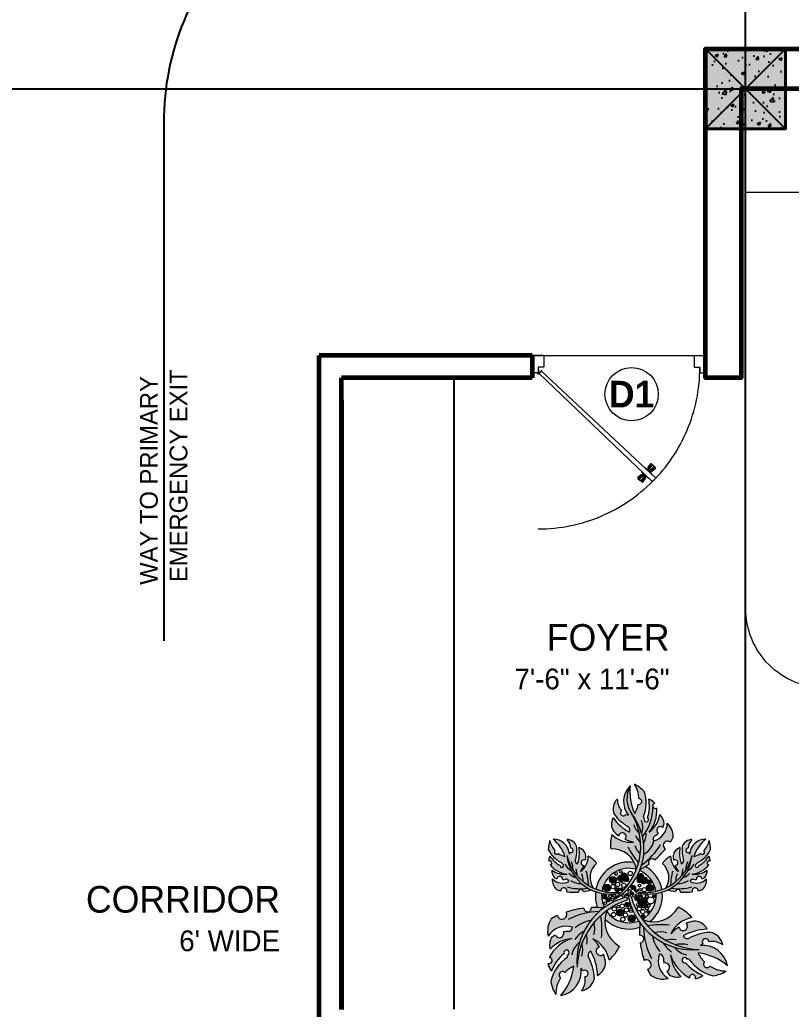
# Model space of a CAD drawing. Header units: feet. Extents: x 109753 to 150441, y 47761 to 75080.
# Drawn here: x 126598.7 to 126772.3, y 49508.6 to 49731.2 of the extents above; entities that cross this region are included whole.
import ezdxf

# ---------------------------------------------------------------- set-up
doc = ezdxf.new("R2010")
doc.units = ezdxf.units.FT
doc.header["$LTSCALE"] = 50
doc.header["$MEASUREMENT"] = 0
for name, pattern in [('( Hidden )', [0.375, 0.25, -0.125]), ('ACAD_ISO02W100', [15, 12, -3]), ('ACAD_ISO04W100', [30, 24, -3, 0, -3])]:
    doc.linetypes.add(name, pattern=pattern)
for name, color, linetype, lineweight in [('A-Furniture', 175, 'Continuous', 0), ('COLUMN', 16, 'Continuous', 40), ('DOORS', 7, 'Continuous', 15), ('TEXT', 181, 'Continuous', 13), ('WALL', 1, 'Continuous', 60)]:
    doc.layers.add(name, color=color, linetype=linetype, lineweight=lineweight)
doc.layers.add('HACTH', color=251, linetype='Continuous')
doc.styles.add('GL_Imperial', font='GOTHIC.TTF', dxfattribs={"height": 8})

# ---------------------------------------------------------------- blocks, each defined once
blk = doc.blocks.new('A$Cb5c74cea')
at = {"true_color": 0xffffff, "transparency": 33554687}
h = blk.add_hatch(color=7, dxfattribs=at)
h.dxf.hatch_style = 1
h.paths.add_polyline_path([(-9, -9), (9, -9), (9, 9), (-9, 9)])
at = {"layer": 'HACTH', "transparency": 33554623}
h = blk.add_hatch(dxfattribs=at)
h.set_pattern_fill('AR-CONC', color=256)
h.set_pattern_definition([(50, (-126497.0296, -50480.552), (7.17260183, -0.62752135), [0.75, -8.25]), (355, (-126497.03, -50480.552), (-1.38751334, 7.52192134), [0.6, -6.6]), (100.4514445, (-126496.432, -50480.604), (5.78508847, 6.8943999), [0.63740192, -7.01142112]), (46.1842, (-126497.03, -50478.552), (10.6724133, -1.6551928), [1.125, -12.375]), (96.6356355, (-126496.14, -50478.69), (9.34661946, 9.741186), [0.9561034, -10.5171376]), (351.184164, (-126497.03, -50478.552), (9.34661945, 9.741186), [0.9, -9.9]), (21, (-126496.0296, -50479.052), (5.96907052, -4.0261889), [0.75, -8.25]), (326, (-126496.03, -50479.052), (2.4331533, 7.25150045), [0.6, -6.6]), (71.451445, (-126495.532, -50479.387), (8.40222377, 3.22531153), [0.6374019, -7.01142112]), (37.5, (-126497.0296, -50480.5518), (0.121598553, 3.32893854), [0, -6.52, 0, -6.7, 0, -6.625]), (7.5, (-126497.0296, -50480.5518), (2.63069537, 3.94411712), [0, -3.82, 0, -6.37, 0, -2.525]), (327.5, (-126499.2596, -50480.5518), (5.33822436, -0.225548717), [0, -2.5, 0, -7.8, 0, -10.35]), (317.5, (-126500.2596, -50480.5518), (5.8318617, 1.00104982), [0, -3.25, 0, -5.18, 0, -7.35])])
h.paths.add_polyline_path([(-9, -9), (9, -9), (9, 9), (-9, 9)])
at = {"layer": 'COLUMN'}
blk.add_lwpolyline([(-9, -9), (9, -9), (9, 9), (-9, 9)], close=True, dxfattribs=at)
at = {"layer": 'Defpoints', "color": 18, "true_color": 0x000000}
for p, q in [((-9, -9), (9, 9)), ((-9, 9), (9, -9))]:
    blk.add_line(p, q, dxfattribs=at)
blk = doc.blocks.new('Novo Cashepo')
at = {"lineweight": 5, "ltscale": 0.1}
h = blk.add_hatch(color=75, dxfattribs=at)
h.set_gradient(color1=(108, 164, 86), color2=(79, 120, 63), one_color=1, tint=0.36, name='CYLINDER')
h.paths.add_polyline_path([(0.2827, 0.4266, -0.314907), (0.2643, 0.3891, -0.122145), (0.2167, 0.5593, 0.291545), (0.1604, 0.4626, 0.043027), (0.1756, 0.4118, -1.339402), (0.202, 0.3602, 0.060072), (0.2488, 0.3031, -0.231117), (0.1355, 0.4506, 0.11449), (0.0635, 0.3561, -0.376746), (0.1502, 0.1049, 0.228124), (0.3602, 0.5016, -0.2613), (0.1736, 0.0872, 0.033062), (0.2588, 0.0848, -0.981895), (0.3134, 0.0893, 0.048855), (0.4361, 0.1168, -1.138233), (0.4978, 0.1407, 0.018864), (0.5414, 0.1623, 0.208979), (0.5618, 0.2847, -0.346636), (0.3922, 0.2224, -0.42625), (0.4225, 0.2519, 0.04537), (0.4552, 0.2547, -0.994855), (0.5125, 0.2753, 0.044381), (0.539, 0.2936, 0.18118), (0.5496, 0.3761, -0.18833), (0.3972, 0.3019, 0.191426), (0.5567, 0.4338, -1.174476), (0.5643, 0.4761, 0.140528), (0.5404, 0.529, -0.125367), (0.4517, 0.4068, -2.245001), (0.4262, 0.4175, -0.031976), (0.4282, 0.4328, 0.181425), (0.5443, 0.6013, 0.094503), (0.51, 0.6925, -0.138196), (0.476, 0.5769, -1.074478), (0.4463, 0.5393, -0.088291), (0.3828, 0.4942, -0.144087), (0.473, 0.7006, 0.388768), (0.3315, 0.5094, -0.041945), (0.3192, 0.5282, -1.340573), (0.3051, 0.5692, -0.196063), (0.327, 0.668, 0.307628), (0.2389, 0.5784, 0.111291)])
h = blk.add_hatch(color=75, dxfattribs=at)
h.set_gradient(color1=(108, 164, 86), color2=(102, 154, 81), one_color=1, tint=0.46, name='CYLINDER')
h.paths.add_polyline_path([(-0.0809, 0.1926, 0.033062), (-0.0785, 0.2778, -0.981895), (-0.0829, 0.3324, 0.048855), (-0.1105, 0.4551, -1.138233), (-0.1344, 0.5168, 0.018864), (-0.1559, 0.5604, 0.208979), (-0.2783, 0.5808, -0.346636), (-0.2161, 0.4112, -0.42625), (-0.2455, 0.4415, 0.04537), (-0.2484, 0.4742, -0.994855), (-0.269, 0.5315, 0.044381), (-0.2872, 0.5579, 0.18118), (-0.3697, 0.5686, -0.18833), (-0.2956, 0.4161, 0.191426), (-0.4275, 0.5757, -1.174476), (-0.4698, 0.5832, 0.140528), (-0.5227, 0.5593, -0.125367), (-0.4005, 0.4706, -2.245001), (-0.4112, 0.4452, -0.031976), (-0.4264, 0.4471, 0.181425), (-0.595, 0.5633, 0.094503), (-0.6862, 0.529, -0.138196), (-0.5706, 0.495, -1.074478), (-0.5329, 0.4652, -0.088291), (-0.4878, 0.4018, -0.144087), (-0.6943, 0.4919, 0.388768), (-0.503, 0.3504, -0.041945), (-0.5218, 0.3381, -1.340573), (-0.5628, 0.324, -0.196063), (-0.6617, 0.346, 0.307628), (-0.5721, 0.2579, 0.111291), (-0.4203, 0.3017, -0.314907), (-0.3828, 0.2833, -0.122145), (-0.553, 0.2356, 0.291545), (-0.4562, 0.1793, 0.043027), (-0.4055, 0.1946, -1.339402), (-0.3539, 0.2209, 0.060072), (-0.2968, 0.2677, -0.231117), (-0.4442, 0.1544, 0.11449), (-0.3498, 0.0824, -0.376746), (-0.0985, 0.1691, 0.228124), (-0.4952, 0.3792, -0.2613)])
h = blk.add_hatch(color=35, dxfattribs=at)
h.set_gradient(color1=(166, 115, 84), color2=(109, 75, 55), one_color=1, tint=0.32, name='INVCYLINDER')
h.paths.add_polyline_path([(0.3602, 0.5016, -0.309503), (0.0116, 0.0322, 0.812635), (0.0173, 0.012, 0.364481)])
h = blk.add_hatch(color=35, dxfattribs=at)
h.set_gradient(color1=(166, 115, 84), color2=(109, 75, 55), one_color=1, tint=0.32, name='INVCYLINDER')
h.paths.add_polyline_path([(-0.0186, 0.0079, 0.872708), (-0.0001, 0.0132, 0.378997), (-0.4952, 0.3792, -0.322151)])
h = blk.add_hatch(color=9, dxfattribs=at)
h.set_gradient(color1=(185, 193, 193), color2=(81, 92, 92), one_color=1, tint=0.34, name='CURVED')
h.paths.add_polyline_path([(0.1525, 0.1108, 0.06904), (0.1645, 0.1649, 0.288006), (-0.0787, 0.2226, -0.011646), (-0.0809, 0.1926, -0.009266), (-0.0709, 0.1786, -0.341204)])
h = blk.add_hatch(color=9, dxfattribs=at)
h.set_gradient(color1=(185, 193, 193), color2=(81, 92, 92), one_color=1, tint=0.34, name='CURVED')
h.paths.add_polyline_path([(-0.0966, 0.1665, 0.00155), (-0.0985, 0.1691, 0.067559), (-0.151, 0.1827, 0.253608), (-0.2368, -0.0242, -0.036817), (-0.1935, -0.0138, -0.290631)])
h = blk.add_hatch(color=33, dxfattribs=at)
h.set_gradient(color1=(179, 165, 128), color2=(150, 134, 90), one_color=1, tint=0.47)
h.paths.add_polyline_path([(-0.113, 0.1431, 1), (-0.0932, 0.1431, 1)])
h = blk.add_hatch(color=33, dxfattribs=at)
h.set_gradient(color1=(179, 165, 128), color2=(150, 134, 90), one_color=1, tint=0.47)
h.paths.add_polyline_path([(-0.0466, 0.1604, -1), (0.0024, 0.1604, -1)])
h = blk.add_hatch(color=33, dxfattribs=at)
h.set_gradient(color1=(179, 165, 128), color2=(150, 134, 90), one_color=1, tint=0.47)
h.paths.add_polyline_path([(0.0333, 0.1194, 1), (0.0824, 0.1194, 1)])
h = blk.add_hatch(color=33, dxfattribs=at)
h.set_gradient(color1=(179, 165, 128), color2=(150, 134, 90), one_color=1, tint=0.47)
h.paths.add_polyline_path([(-0.149, 0.1152, 1), (-0.1291, 0.1152, 1)])
h = blk.add_hatch(color=33, dxfattribs=at)
h.set_gradient(color1=(179, 165, 128), color2=(150, 134, 90), one_color=1, tint=0.47)
edge = h.paths.add_edge_path()
edge.add_spline(control_points=[(-0.126, 0.0391), (-0.128, 0.0314), (-0.132, 0.0156), (-0.099, 0.0101), (-0.0817, 0.025), (-0.0594, 0.0483), (-0.0851, 0.062), (-0.0856, 0.0869), (-0.1113, 0.0892), (-0.1235, 0.079), (-0.1379, 0.0613), (-0.1214, 0.0568), (-0.124, 0.0467), (-0.126, 0.0391)], knot_values=[0, 0, 0, 0, 0.020201, 0.040881, 0.075874, 0.093984, 0.117931, 0.138882, 0.158108, 0.177537, 0.194687, 0.200618, 0.219249, 0.219249, 0.219249, 0.219249], degree=3, periodic=0)
h = blk.add_hatch(color=33, dxfattribs=at)
h.set_gradient(color1=(179, 165, 128), color2=(150, 134, 90), one_color=1, tint=0.47)
h.paths.add_polyline_path([(0.0244, 0.0622, 1), (-0.0057, 0.0622, 1)])
h = blk.add_hatch(color=9, dxfattribs=at)
h.set_gradient(color1=(185, 193, 193), color2=(81, 92, 92), one_color=1, tint=0.34, name='CURVED')
h.paths.add_polyline_path([(0.1736, 0.0872, -0.003321), (0.1687, 0.0836, -0.134103), (0.1873, -0.0153, -0.036923), (0.2304, -0.0269, 0.121396), (0.2162, 0.0846, -0.016535)])
h = blk.add_hatch(color=33, dxfattribs=at)
h.set_gradient(color1=(179, 165, 128), color2=(150, 134, 90), one_color=1, tint=0.47)
h.paths.add_polyline_path([(-0.1713, 0.0047, 1), (-0.1912, 0.0047, 1)])
h = blk.add_hatch(color=35, dxfattribs=at)
h.set_gradient(color1=(166, 115, 84), color2=(109, 75, 55), one_color=1, tint=0.32, name='INVCYLINDER')
h.paths.add_polyline_path([(0.0994, 0.0192, 0.726279), (0.0923, 0.0227, 0.000011), (0.0923, 0.0227, 0.454782), (-0.024, -0.5707, -0.387777)])
h = blk.add_hatch(color=33, dxfattribs=at)
h.set_gradient(color1=(179, 165, 128), color2=(150, 134, 90), one_color=1, tint=0.47)
h.paths.add_polyline_path([(-0.0766, 0.0036, 1), (-0.0965, 0.0036, 1)])
h = blk.add_hatch(color=33, dxfattribs=at)
h.set_gradient(color1=(179, 165, 128), color2=(150, 134, 90), one_color=1, tint=0.47)
h.paths.add_polyline_path([(-0.0448, 0.022, 1), (-0.0748, 0.022, 1)])
h = blk.add_hatch(color=33, dxfattribs=at)
h.set_gradient(color1=(179, 165, 128), color2=(150, 134, 90), one_color=1, tint=0.47)
h.paths.add_polyline_path([(0.0176, -0.0063, 1), (-0.0023, -0.0063, 1)])
h = blk.add_hatch(color=33, dxfattribs=at)
h.set_gradient(color1=(179, 165, 128), color2=(150, 134, 90), one_color=1, tint=0.47)
h.paths.add_polyline_path([(0.1562, 0.0298, 1), (0.1262, 0.0298, 1)])
h = blk.add_hatch(color=33, dxfattribs=at)
h.set_gradient(color1=(179, 165, 128), color2=(150, 134, 90), one_color=1, tint=0.47)
h.paths.add_polyline_path([(0.1828, 0.0084, 1), (0.1527, 0.0084, 1)])
h = blk.add_hatch(color=75, dxfattribs=at)
h.set_gradient(color1=(108, 164, 86), color2=(62, 94, 49), one_color=1, tint=0.28, name='CURVED')
h.paths.add_polyline_path([(-0.5633, -0.214, -1.174476), (-0.5734, -0.2402, 0.140528), (-0.5646, -0.277, -0.125367), (-0.4927, -0.2097, -2.245001), (-0.4777, -0.2197, -0.031976), (-0.4809, -0.2292, 0.181425), (-0.5761, -0.3228, 0.094503), (-0.5654, -0.3855, -0.138196), (-0.5293, -0.3156, -1.074478), (-0.5056, -0.2952, -0.088291), (-0.4594, -0.2742, -0.144087), (-0.5427, -0.3952, 0.388768), (-0.4284, -0.2902, -0.041945), (-0.4229, -0.3038, -1.340573), (-0.4189, -0.3318, -0.196063), (-0.4452, -0.3924, 0.307628), (-0.3777, -0.3459, 0.111291), (-0.387, -0.2433, -0.314907), (-0.3706, -0.2216, -0.122145), (-0.3611, -0.3364, 0.291545), (-0.3131, -0.2814, 0.043027), (-0.3166, -0.247, -1.339402), (-0.3271, -0.2108, 0.060072), (-0.35, -0.1684, -0.231117), (-0.2957, -0.2768, 0.11449), (-0.2379, -0.2252, -0.376746), (-0.2623, -0.0537, 0.228124), (-0.4459, -0.2817, -0.2613), (-0.2752, -0.0394, 0.033062), (-0.3295, -0.0274, -0.981895), (-0.365, -0.0235, 0.048855), (-0.4469, -0.026, -1.138233), (-0.4894, -0.0336, 0.018864), (-0.52, -0.042, 0.208979), (-0.5481, -0.1179, -0.346636), (-0.4319, -0.099, -0.42625), (-0.4549, -0.1141, 0.04537), (-0.4762, -0.1119, -0.994855), (-0.5154, -0.118, 0.044381), (-0.5346, -0.1264, 0.18118), (-0.5516, -0.1779, -0.18833), (-0.4449, -0.1493, 0.191426)])
h = blk.add_hatch(color=35, dxfattribs=at)
h.set_gradient(color1=(166, 115, 84), color2=(109, 75, 55), one_color=1, tint=0.32, name='INVCYLINDER')
h.paths.add_polyline_path([(-0.0708, -0.0241, 0.529291), (-0.0712, -0.0189, 0.456534), (-0.4459, -0.2817, -0.387777)])
h = blk.add_hatch(color=9, dxfattribs=at)
h.set_gradient(color1=(185, 193, 193), color2=(81, 92, 92), one_color=1, tint=0.34, name='CURVED')
h.paths.add_polyline_path([(-0.1917, -0.0292, 0.03292), (-0.2343, -0.0418, 0.221446), (-0.1198, -0.2039, -0.019377), (-0.0822, -0.1825, -0.005069), (-0.0793, -0.175, -0.256969)])
h = blk.add_hatch(color=33, dxfattribs=at)
h.set_gradient(color1=(179, 165, 128), color2=(150, 134, 90), one_color=1, tint=0.47)
h.paths.add_polyline_path([(-0.1275, -0.0533, 1), (-0.1765, -0.0533, 1)])
h = blk.add_hatch(color=33, dxfattribs=at)
h.set_gradient(color1=(179, 165, 128), color2=(150, 134, 90), one_color=1, tint=0.47)
h.paths.add_polyline_path([(-0.0439, -0.0322, 1), (-0.0638, -0.0322, 1)])
h = blk.add_hatch(color=9, dxfattribs=at)
h.set_gradient(color1=(185, 193, 193), color2=(81, 92, 92), one_color=1, tint=0.34, name='CURVED')
h.paths.add_polyline_path([(0.1853, -0.0311, -0.449638), (-0.0565, -0.1832, 0.000699), (-0.0569, -0.1844, 0.072477), (-0.0408, -0.2319, 0.40511), (0.2276, -0.0448, 0.032975)])
h = blk.add_hatch(color=33, dxfattribs=at)
h.set_gradient(color1=(179, 165, 128), color2=(150, 134, 90), one_color=1, tint=0.47)
h.paths.add_polyline_path([(-0.0194, -0.0559, 1), (-0.0495, -0.0559, 1)])
h = blk.add_hatch(color=33, dxfattribs=at)
h.set_gradient(color1=(179, 165, 128), color2=(150, 134, 90), one_color=1, tint=0.47)
h.paths.add_polyline_path([(-0.0152, -0.0149, 1), (-0.0351, -0.0149, 1)])
h = blk.add_hatch(color=33, dxfattribs=at)
h.set_gradient(color1=(179, 165, 128), color2=(150, 134, 90), one_color=1, tint=0.47)
h.paths.add_polyline_path([(0.0597, -0.0435, 1), (0.0398, -0.0435, 1)])
h = blk.add_hatch(color=35, dxfattribs=at)
h.set_gradient(color1=(166, 115, 84), color2=(109, 75, 55), one_color=1, tint=0.32, name='INVCYLINDER')
h.paths.add_polyline_path([(0.4314, -0.2817, 0.456534), (0.0566, -0.0189, 0.529291), (0.0563, -0.0241, -0.387777)])
h = blk.add_hatch(color=33, dxfattribs=at)
h.set_gradient(color1=(179, 165, 128), color2=(150, 134, 90), one_color=1, tint=0.47)
h.paths.add_polyline_path([(0.0939, -0.0406, 1), (0.0639, -0.0406, 1)])
h = blk.add_hatch(color=33, dxfattribs=at)
h.set_gradient(color1=(179, 165, 128), color2=(150, 134, 90), one_color=1, tint=0.47)
h.paths.add_polyline_path([(0.1743, -0.0543, 1), (0.1253, -0.0543, 1)])
h = blk.add_hatch(color=75, dxfattribs=at)
h.set_gradient(color1=(108, 164, 86), color2=(154, 193, 138), one_color=1, tint=0.65, name='HEMISPHERICAL')
h.paths.add_polyline_path([(0.4174, -0.099, -0.346636), (0.5336, -0.1179, 0.208979), (0.5055, -0.042, 0.018864), (0.4749, -0.0336, -1.138233), (0.4324, -0.026, 0.048855), (0.3504, -0.0235, -0.981895), (0.3149, -0.0274, 0.033062), (0.2607, -0.0394, -0.2613), (0.4314, -0.2817, 0.228124), (0.2478, -0.0537, -0.376746), (0.2234, -0.2252, 0.11449), (0.2812, -0.2768, -0.231117), (0.3355, -0.1684, 0.060072), (0.3126, -0.2108, -1.339402), (0.3021, -0.247, 0.043027), (0.2986, -0.2814, 0.291545), (0.3466, -0.3364, -0.122145), (0.3561, -0.2216, -0.314907), (0.3725, -0.2433, 0.111291), (0.3632, -0.3459, 0.307628), (0.4307, -0.3924, -0.196063), (0.4044, -0.3318, -1.340573), (0.4084, -0.3038, -0.041945), (0.4139, -0.2902, 0.388768), (0.5282, -0.3952, -0.144087), (0.4449, -0.2742, -0.088291), (0.4911, -0.2952, -1.074478), (0.5148, -0.3156, -0.138196), (0.5509, -0.3855, 0.094503), (0.5616, -0.3228, 0.181425), (0.4664, -0.2292, -0.031976), (0.4632, -0.2197, -2.245001), (0.4782, -0.2097, -0.125367), (0.5501, -0.277, 0.140528), (0.5589, -0.2402, -1.174476), (0.5488, -0.214, 0.191426), (0.4304, -0.1493, -0.18833), (0.5371, -0.1779, 0.18118), (0.5201, -0.1264, 0.044381), (0.5009, -0.118, -0.994855), (0.4617, -0.1119, 0.04537), (0.4404, -0.1141, -0.42625)])
h = blk.add_hatch(color=33, dxfattribs=at)
h.set_gradient(color1=(179, 165, 128), color2=(150, 134, 90), one_color=1, tint=0.47)
h.paths.add_polyline_path([(-0.1294, -0.0948, 1), (-0.1594, -0.0948, 1)])
h = blk.add_hatch(color=33, dxfattribs=at)
h.set_gradient(color1=(179, 165, 128), color2=(150, 134, 90), one_color=1, tint=0.47)
edge = h.paths.add_edge_path()
edge.add_spline(control_points=[(-0.1055, -0.1384), (-0.1019, -0.1456), (-0.0945, -0.16), (-0.0661, -0.1423), (-0.063, -0.1197), (-0.0617, -0.0875), (-0.09, -0.0942), (-0.1068, -0.0758), (-0.1276, -0.0911), (-0.13, -0.1069), (-0.1291, -0.1297), (-0.1137, -0.1221), (-0.1091, -0.1314), (-0.1055, -0.1384)], knot_values=[0, 0, 0, 0, 0.020201, 0.040881, 0.075874, 0.093984, 0.117931, 0.138882, 0.158108, 0.177537, 0.194687, 0.200618, 0.219249, 0.219249, 0.219249, 0.219249], degree=3, periodic=0)
h = blk.add_hatch(color=33, dxfattribs=at)
h.set_gradient(color1=(179, 165, 128), color2=(150, 134, 90), one_color=1, tint=0.47)
edge = h.paths.add_edge_path()
edge.add_spline(control_points=[(0.0251, -0.0997), (0.0173, -0.0977), (0.0016, -0.0937), (-0.004, -0.1268), (0.011, -0.1441), (0.0343, -0.1664), (0.0479, -0.1407), (0.0728, -0.1402), (0.0751, -0.1145), (0.0649, -0.1023), (0.0473, -0.0879), (0.0427, -0.1044), (0.0327, -0.1017), (0.0251, -0.0997)], knot_values=[0, 0, 0, 0, 0.020201, 0.040881, 0.075874, 0.093984, 0.117931, 0.138882, 0.158108, 0.177537, 0.194687, 0.200618, 0.219249, 0.219249, 0.219249, 0.219249], degree=3, periodic=0)
h = blk.add_hatch(color=33, dxfattribs=at)
h.set_gradient(color1=(179, 165, 128), color2=(150, 134, 90), one_color=1, tint=0.47)
h.paths.add_polyline_path([(0.1333, -0.1092, 1), (0.0843, -0.1092, 1)])
h = blk.add_hatch(color=75, dxfattribs=at)
h.set_gradient(color1=(108, 164, 86), color2=(128, 178, 108), one_color=1, tint=0.56, name='CYLINDER')
h.paths.add_polyline_path([(-0.0931, -0.2153, -0.021499), (-0.0822, -0.1825, 0.033062), (-0.1452, -0.2207, -0.981895), (-0.1828, -0.2494, 0.048855), (-0.259, -0.3268, -1.138233), (-0.2927, -0.373, 0.018864), (-0.3143, -0.409, 0.208979), (-0.2718, -0.5074, -0.346636), (-0.1778, -0.383, -0.218356), (-0.1066, -0.288, -0.045186), (-0.0935, -0.2168, -0.00127), (-0.0946, -0.2163, -0.001036)])
h = blk.add_hatch(color=75, dxfattribs=at)
h.set_gradient(color1=(108, 164, 86), color2=(128, 178, 108), one_color=1, tint=0.56, name='CYLINDER')
h.paths.add_polyline_path([(0.1153, -0.4286, 0.11449), (0.1235, -0.3263, -0.376746), (-0.0569, -0.1844, 0.228124), (-0.024, -0.5707, -0.289779), (-0.0128, -0.768, 0.388768), (0.0005, -0.5629, -0.041945), (0.0182, -0.5708, -1.340573), (0.0477, -0.594, -0.196063), (0.0779, -0.676, 0.307628), (0.1, -0.5698, 0.111291), (-0.0028, -0.48, -0.314907), (-0.0069, -0.4442, -0.122145), (0.1072, -0.5455, 0.291545), (0.1029, -0.4489, 0.043027), (0.0681, -0.4192, -1.339402), (0.0248, -0.3941, 0.060072), (-0.0358, -0.3745, -0.231117)])
h = blk.add_hatch(color=75, dxfattribs=at)
h.set_gradient(color1=(108, 164, 86), color2=(128, 178, 108), one_color=1, tint=0.56, name='CYLINDER')
h.paths.add_polyline_path([(-0.186, -0.4185, 0.04537), (-0.2084, -0.4358, -0.994855), (-0.2404, -0.4776, 0.044381), (-0.2511, -0.5032, 0.18118), (-0.2202, -0.5681, -0.18833), (-0.1442, -0.443, 0.191426), (-0.1984, -0.6134, -0.461932), (-0.1711, -0.6221, -0.164855), (-0.099, -0.4106, -0.076989), (-0.1066, -0.288, 0.218356), (-0.1778, -0.383, -0.42625)])
h = blk.add_hatch(color=75, dxfattribs=at)
h.set_gradient(color1=(108, 164, 86), color2=(128, 178, 108), one_color=1, tint=0.56, name='CYLINDER')
h.paths.add_polyline_path([(-0.1111, -0.7292, 0.094503), (-0.0435, -0.7794, -0.138196), (-0.0729, -0.6796, -1.074478), (-0.0689, -0.6383, -0.088291), (-0.0439, -0.5759, -0.144087), (-0.0128, -0.768, 0.289779), (-0.024, -0.5707, -0.111568), (-0.099, -0.4106, 0.164855), (-0.1711, -0.6221, -0.461932), (-0.1841, -0.6476, 0.140528), (-0.142, -0.6749, -0.125367), (-0.1347, -0.5446, -2.245001), (-0.1112, -0.5405, -0.031976), (-0.1055, -0.5525, 0.181425)])
for centre, radius in [((-0.1031, 0.1431), 0.00994), ((-0.0221, 0.1604), 0.0245), ((0.0215, 0.1368), 0.015), ((0.0395, 0.1667), 0.015), ((0.0578, 0.1194), 0.0245), ((0.1044, 0.1338), 0.015), ((-0.1435, 0.0709), 0.00994), ((-0.1391, 0.1152), 0.00994), ((-0.1296, 0.0906), 0.00994), ((-0.1006, 0.1127), 0.015), ((-0.0753, 0.0931), 0.015), ((-0.0657, 0.0663), 0.00994), ((-0.0182, 0.1092), 0.00994), ((-0.0066, 0.0836), 0.00994), ((0.0093, 0.0622), 0.015), ((0.0145, 0.1013), 0.015), ((0.0432, 0.0739), 0.015), ((0.0724, 0.0784), 0.00994), ((0.0993, 0.0941), 0.015), ((-0.1813, 0.0047), 0.00994), ((-0.155, 0.0346), 0.0245), ((-0.1282, 0.0051), 0.00994), ((-0.0866, 0.0036), 0.00994), ((-0.0598, 0.022), 0.015), ((-0.0635, -0.0053), 0.00994), ((-0.0398, 0.002), 0.00994), ((0.0077, -0.0063), 0.00994), ((0.0352, 0.0026), 0.00994), ((0.0994, 0.0024), 0.00994), ((0.1127, 0.0289), 0.00994), ((0.127, 0.0055), 0.00994), ((0.1412, 0.0298), 0.015), ((0.1627, 0.0543), 0.00994), ((0.1678, 0.0084), 0.015), ((-0.152, -0.0533), 0.0245), ((-0.1111, -0.0406), 0.015), ((-0.0806, -0.0403), 0.00994), ((-0.0774, -0.0694), 0.00994), ((-0.0539, -0.0322), 0.00994), ((-0.0345, -0.0559), 0.015), ((-0.0252, -0.0149), 0.00994), ((-0.0085, -0.0314), 0.00994), ((0.0329, -0.0722), 0.015), ((0.0498, -0.0435), 0.00994), ((0.0754, -0.0779), 0.015), ((0.0789, -0.0406), 0.015), ((0.1084, -0.0629), 0.015), ((0.1498, -0.0543), 0.0245), ((-0.1444, -0.0948), 0.015), ((0.1088, -0.1092), 0.0245), ((-0.0125, -0.1547), 0.015), ((0.0538, -0.1663), 0.00994), ((0.0867, -0.1514), 0.00994)]:
    blk.add_circle(centre, radius, dxfattribs=at)
for centre, radius, start, end in [((0.5066, 0.5278), 0.1761, 101.01864, 185.99657), ((0.7787, 0.4442), 0.399, 140.01224, 172.80884), ((0.3489, 0.5584), 0.1118, 101.28254, 169.67992), ((0.4372, 0.5917), 0.134, 145.30499, 189.67647), ((0.2879, 0.6951), 0.2222, 327.87519, 359.3481), ((0.2881, 0.557), 0.26, 9.82075, 31.41506), ((-0.5506, 0.307), 0.26, 99.82075, 121.41506), ((-0.6655, 0.2806), 0.2914, 34.86133, 75.9935), ((-0.4545, 0.479), 0.1053, 98.30586, 130.30289), ((-0.6357, 0.2751), 0.3059, 39.72574, 68.30867), ((-0.4492, 0.576), 0.0218, 160.66312, 359.01306), ((-0.5622, 0.33), 0.2802, 17.90618, 61.25338), ((-0.3427, 0.4531), 0.1185, 62.11533, 103.19315), ((-0.5278, 0.3974), 0.233, 4.60764, 47.27006), ((-0.4269, 0.4422), 0.1813, 29.48096, 39.64557), ((-0.2404, 0.4305), 0.1549, 56.94293, 104.1578), ((-0.3548, 0.4565), 0.1459, 341.9118, 58.3844), ((-0.7231, 0.2531), 0.6451, 24.12344, 28.44626), ((0.2645, 0.4667), 0.1042, 117.29213, 182.3073), ((0.5836, 0.5703), 0.3671, 181.70554, 209.56118), ((0.5976, 0.5997), 0.3593, 183.39297, 208.79441), ((0.306, 0.5466), 0.0226, 92.42917, 305.54486), ((0.2616, 0.6719), 0.2914, 304.86133, 345.9935), ((0.4625, 0.557), 0.024, 227.5673, 55.79188), ((-0.4379, 0.7976), 0.399, 230.01224, 262.80884), ((-0.5214, 0.5256), 0.1761, 191.01864, 275.99657), ((-0.6887, 0.3068), 0.2222, 57.87519, 89.3481), ((-0.5507, 0.4815), 0.024, 317.5673, 145.79188), ((-0.2585, 0.5029), 0.0304, 110.11085, 289.51976), ((-0.1264, 0.4844), 0.0334, 103.78654, 298.5822), ((-0.1569, 0.5215), 0.5175, 289.00664, 357.79635), ((-0.1024, 0.4607), 0.4645, 284.94196, 5.04534), ((0.4372, 0.5917), 0.134, 208.29756, 217.90491), ((0.2879, 0.6951), 0.2222, 295.30162, 315.48399), ((0.2562, 0.6421), 0.3059, 309.72574, 338.30867), ((0.4601, 0.4609), 0.1053, 8.30586, 40.30289), ((-0.6887, 0.3068), 0.2222, 25.30162, 45.48399), ((-0.4035, 0.5652), 0.1203, 259.01864, 266.34454), ((-0.3944, 0.4531), 0.0186, 205.20095, 109.16168), ((-0.4269, 0.4422), 0.1813, 359.27539, 10.14965), ((-0.2163, 0.4404), 0.0293, 181.01529, 270.36335), ((-0.6263, 0.2061), 0.5206, 1.92563, 26.95423), ((-0.7231, 0.2531), 0.6451, 7.05757, 18.24531), ((0.303, 0.2481), 0.2627, 129.60803, 155.73339), ((0.3431, 0.4928), 0.2118, 191.50605, 243.56022), ((0.4622, 0.5257), 0.3083, 191.81369, 201.6687), ((0.1964, 0.3899), 0.0302, 280.54891, 133.56856), ((0.2467, 0.421), 0.0364, 298.87893, 8.79724), ((0.5076, 0.3784), 0.1869, 165.94234, 193.41666), ((0.2622, 0.4389), 0.1367, 306.14106, 350.38729), ((0.311, 0.5686), 0.2802, 287.90618, 331.25338), ((0.4341, 0.4007), 0.0186, 115.20095, 19.16168), ((0.5463, 0.4099), 0.1203, 169.01864, 176.34454), ((0.5571, 0.4556), 0.0218, 70.66312, 269.01306), ((-0.5854, 0.4562), 0.134, 298.29756, 307.90491), ((-0.4544, -0.0835), 0.4645, 12.01912, 95.04534), ((-0.5151, -0.138), 0.5175, 16.37083, 87.79635), ((-0.4326, 0.2811), 0.1367, 36.14106, 80.38729), ((-0.4031, 0.2432), 0.1817, 28.69045, 56.02461), ((-0.3847, 0.2462), 0.2195, 9.49435, 41.55375), ((-0.0362, 0.1811), 0.2014, 337.74651, 60.32132), ((0.4622, 0.5257), 0.3083, 212.44877, 226.19967), ((0.3785, 0.5342), 0.233, 274.60764, 317.27006), ((0.4342, 0.349), 0.1185, 332.11533, 13.19315), ((-0.5854, 0.4562), 0.134, 235.30499, 279.67647), ((-0.5521, 0.3678), 0.1118, 191.28254, 259.67992), ((-0.5933, 0.6166), 0.3593, 273.39297, 298.79441), ((-0.5402, 0.325), 0.0226, 182.42917, 35.54486), ((-0.5639, 0.6026), 0.3671, 271.70554, 299.56118), ((-0.4147, 0.2657), 0.0364, 28.87893, 98.79724), ((-0.372, 0.5266), 0.1869, 255.94234, 283.41666), ((-0.3076, 0.5014), 0.1936, 262.31369, 283.71194), ((-0.0802, 0.3051), 0.0274, 95.6708, 273.57719), ((-0.7231, 0.2531), 0.6451, 354.61589, 2.19042), ((0.8078, 0.234), 0.6217, 174.40838, 188.66155), ((0.4824, 0.3139), 0.1936, 172.31369, 193.71194), ((0.2242, 0.4094), 0.1817, 298.69045, 326.02461), ((0.4375, 0.3611), 0.1459, 251.9118, 328.3844), ((0.4839, 0.2649), 0.0304, 20.11085, 199.51976), ((0.4233, 0.4332), 0.1813, 299.48096, 309.64557), ((0.4116, 0.2468), 0.1549, 326.94293, 14.1578), ((-0.4604, 0.2834), 0.1042, 207.29213, 272.3073), ((-0.4865, 0.362), 0.2118, 281.50605, 333.56022), ((-0.3836, 0.2154), 0.0302, 10.54891, 223.56856), ((-0.5193, 0.4811), 0.3083, 302.44877, 316.19967), ((-0.2276, 0.8267), 0.6217, 264.40838, 278.66155), ((-0.2254, 0.4264), 0.1711, 255.54397, 283.80808), ((-0.003, 0.0001), 0.235, 44.52479, 108.79156), ((0.4075, 0.2318), 0.1711, 165.54397, 193.80808), ((0.2272, 0.3911), 0.2195, 279.49435, 311.55375), ((0.4215, 0.2226), 0.0293, 91.01529, 180.36335), ((0.4233, 0.4332), 0.1813, 269.27539, 280.14965), ((-0.5193, 0.4811), 0.3083, 281.81369, 291.6687), ((-0.2418, 0.3219), 0.2627, 219.60803, 245.73339), ((-0.1748, -0.0173), 0.2014, 67.74651, 150.32132), ((-0.003, 0.0001), 0.235, 129.01218, 185.93472), ((-0.003, 0.0001), 0.1909, 119.35182, 184.17373), ((-0.003, 0.0001), 0.1909, 35.45538, 110.81478), ((0.1872, 0.6326), 0.5206, 271.92563, 296.95423), ((0.4654, 0.1328), 0.0334, 13.78654, 208.5822), ((0.2342, 0.7294), 0.6451, 294.12344, 298.44626), ((-0.003, 0.0001), 0.1909, 355.38186, 25.9338), ((0.2342, 0.7294), 0.6451, 264.61589, 272.19042), ((-0.003, 0.0001), 0.235, 353.39791, 21.08439), ((0.2862, 0.0866), 0.0274, 5.6708, 183.57719), ((0.2342, 0.7294), 0.6451, 277.05757, 288.24531), ((0.2929, -0.3247), 0.4012, 120.0005, 217.8213), ((0.3609, -0.3433), 0.447, 125.79162, 210.57231), ((-0.0097, 0.0118), 0.00971, 203.88531, 8.33116), ((0.0166, 0.0227), 0.0107, 117.55346, 273.94755), ((0.0953, 0.0198), 0.00417, 352.06903, 136.03207), ((-0.4473, -0.1122), 0.101, 136.01791, 183.23278), ((-0.3933, -0.4432), 0.4207, 103.19841, 107.52124), ((-0.4677, -0.0325), 0.0217, 182.86152, 17.65718), ((-0.3933, -0.4432), 0.4207, 86.13254, 97.32028), ((-0.1446, -0.3127), 0.3029, 76.29951, 174.12032), ((-0.1172, -0.3583), 0.3375, 82.09064, 166.87133), ((-0.3513, -0.387), 0.3395, 81.0006, 106.02921), ((-0.3472, -0.0251), 0.0179, 174.74577, 352.65217), ((-0.3933, -0.4432), 0.4207, 73.69086, 81.2654), ((-0.1524, -0.1255), 0.1313, 146.82149, 229.39629), ((-0.003, 0.0001), 0.235, 190.27118, 240.21675), ((-0.003, 0.0001), 0.1909, 188.81995, 246.46567), ((-0.0727, -0.0216), 0.00315, 308.36804, 92.33108), ((-0.003, 0.0001), 0.1909, 253.74848, 350.59043), ((-0.003, 0.0001), 0.235, 260.76756, 348.98093), ((0.0582, -0.0216), 0.00315, 87.66892, 231.63196), ((0.1027, -0.3583), 0.3375, 13.12867, 97.90936), ((0.1301, -0.3127), 0.3029, 5.87968, 103.70049), ((0.1379, -0.1255), 0.1313, 310.60371, 33.17851), ((0.3788, -0.4432), 0.4207, 98.7346, 106.30914), ((0.3368, -0.387), 0.3395, 73.97079, 98.9994), ((0.3327, -0.0251), 0.0179, 187.34783, 5.25423), ((0.3788, -0.4432), 0.4207, 82.67972, 93.86746), ((0.4531, -0.0325), 0.0217, 162.34282, 357.13848), ((0.3788, -0.4432), 0.4207, 72.47876, 76.80159), ((0.4328, -0.1122), 0.101, 356.76722, 43.98209), ((-0.4744, -0.1749), 0.0773, 141.19031, 182.26813), ((-0.478, -0.1822), 0.0952, 60.98678, 137.45937), ((-0.4778, -0.2301), 0.1183, 108.55593, 118.72054), ((-0.4958, -0.1149), 0.0199, 189.18582, 8.59473), ((-0.4778, -0.2301), 0.1183, 78.35037, 89.22462), ((-0.4506, -0.0955), 0.0191, 260.09026, 349.43833), ((-0.3474, -0.2395), 0.1185, 107.76543, 135.09958), ((-0.3471, -0.2274), 0.1431, 88.56933, 120.62872), ((-0.4428, -0.1031), 0.1116, 334.61894, 2.88306), ((-0.6994, -0.055), 0.4054, 343.48335, 357.73652), ((0.6849, -0.055), 0.4054, 182.26348, 196.51665), ((0.4283, -0.1031), 0.1116, 177.11694, 205.38106), ((0.3325, -0.2274), 0.1431, 59.37128, 91.43067), ((0.3329, -0.2395), 0.1185, 44.90042, 72.23457), ((0.4635, -0.1822), 0.0952, 42.54063, 119.01322), ((0.4361, -0.0955), 0.0191, 190.56167, 279.90974), ((0.4633, -0.2301), 0.1183, 90.77538, 101.64963), ((0.4813, -0.1149), 0.0199, 171.40527, 350.81418), ((0.4633, -0.2301), 0.1183, 61.27946, 71.44407), ((0.4599, -0.1749), 0.0773, 357.73187, 38.80969), ((-0.4227, -0.3307), 0.1827, 96.98115, 140.32835), ((-0.4616, -0.3003), 0.1519, 83.68262, 126.34503), ((-0.4807, -0.208), 0.0121, 284.27593, 188.23666), ((-0.3754, -0.2537), 0.0892, 115.21603, 159.46226), ((-0.525, -0.1846), 0.1219, 335.01732, 2.49163), ((-0.5009, -0.1464), 0.1263, 341.38866, 2.78692), ((-0.5141, -0.2845), 0.2011, 21.52374, 35.27465), ((-0.4338, -0.2782), 0.1381, 0.58103, 52.6352), ((0.1741, -0.6772), 0.5572, 117.39185, 124.96638), ((0.1141, -0.1526), 0.1739, 190.52248, 273.09728), ((0.4193, -0.2782), 0.1381, 127.3648, 179.41897), ((0.4996, -0.2845), 0.2011, 144.72535, 158.47626), ((0.4864, -0.1464), 0.1263, 177.21308, 198.61134), ((0.5105, -0.1846), 0.1219, 177.50837, 204.98268), ((0.3608, -0.2537), 0.0892, 20.53774, 64.78397), ((0.4471, -0.3003), 0.1519, 53.65497, 96.31738), ((0.4082, -0.3307), 0.1827, 39.67165, 83.01885), ((0.4662, -0.208), 0.0121, 351.76334, 255.72407), ((-0.4038, -0.4029), 0.19, 113.9363, 155.06848), ((-0.5048, -0.2433), 0.0687, 177.38083, 209.37786), ((-0.5662, -0.2279), 0.0142, 239.73809, 78.08804), ((-0.3966, -0.3845), 0.1995, 118.80071, 147.38365), ((-0.7067, -0.1933), 0.2602, 309.08721, 341.88382), ((-0.4235, -0.4145), 0.1449, 104.37659, 124.55896), ((-0.5537, -0.2), 0.0785, 338.09361, 345.41951), ((-0.3633, -0.2442), 0.0238, 107.95391, 177.87221), ((-0.61, -0.3152), 0.2343, 352.46795, 17.86939), ((-0.5974, -0.2981), 0.2394, 350.78052, 18.63616), ((-0.3272, -0.2305), 0.0197, 89.62388, 302.64353), ((-0.5141, -0.2845), 0.2011, 0.88867, 10.74367), ((-0.3779, -0.1265), 0.1713, 298.683, 324.80837), ((0.1741, -0.6772), 0.5572, 129.83353, 141.02127), ((0.1629, -0.585), 0.4497, 124.70159, 149.73019), ((-0.1643, -0.2347), 0.0237, 218.44676, 36.35315), ((-0.003, 0.0001), 0.235, 247.07159, 247.36265), ((-0.4741, -0.5856), 0.5369, 27.18434, 41.43751), ((0.3634, -0.1265), 0.1713, 215.19163, 241.317), ((0.4996, -0.2845), 0.2011, 169.25633, 179.11133), ((0.3127, -0.2305), 0.0197, 237.35647, 90.37612), ((0.5829, -0.2981), 0.2394, 161.36384, 189.21948), ((0.3487, -0.2442), 0.0238, 2.12779, 72.04609), ((0.5955, -0.3152), 0.2343, 162.13061, 187.53205), ((0.4089, -0.4145), 0.1449, 55.44104, 75.62341), ((0.6922, -0.1933), 0.2602, 198.11618, 230.91279), ((0.5392, -0.2), 0.0785, 194.58049, 201.90639), ((0.3893, -0.4029), 0.19, 24.93152, 66.0637), ((0.3821, -0.3845), 0.1995, 32.61635, 61.19929), ((0.5517, -0.2279), 0.0142, 101.91196, 300.26191), ((0.4903, -0.2433), 0.0687, 330.62214, 2.61917), ((-0.4065, -0.3261), 0.1696, 178.89572, 200.49003), ((-0.4235, -0.4145), 0.1449, 136.95016, 168.42308), ((-0.5429, -0.2804), 0.1149, 270.09362, 355.07154), ((-0.5182, -0.3046), 0.0157, 36.64227, 224.86685), ((-0.5063, -0.3299), 0.0874, 314.37997, 358.75145), ((-0.4456, -0.3195), 0.0729, 270.35751, 338.75489), ((-0.5063, -0.3299), 0.0874, 17.37253, 26.97988), ((-0.4167, -0.3172), 0.0148, 261.50415, 114.61983), ((-0.3803, -0.2712), 0.0679, 286.36711, 351.38228), ((-0.2728, -0.352), 0.0288, 226.56251, 61.35816), ((-0.0386, -0.4131), 0.1424, 118.51852, 167.78871), ((-0.1845, -0.3969), 0.1478, 18.31993, 46.58405), ((-0.1009, -0.3599), 0.2269, 342.38399, 8.50935), ((0.3657, -0.2712), 0.0679, 188.61772, 253.63289), ((0.4311, -0.3195), 0.0729, 201.24511, 269.64249), ((0.4022, -0.3172), 0.0148, 65.38017, 278.49585), ((0.4918, -0.3299), 0.0874, 181.24855, 225.62003), ((0.4918, -0.3299), 0.0874, 153.02012, 162.62747), ((0.5283, -0.2804), 0.1149, 184.92846, 269.90638), ((0.5037, -0.3046), 0.0157, 315.13315, 143.35773), ((0.4089, -0.4145), 0.1449, 11.57692, 43.04984), ((0.392, -0.3261), 0.1696, 339.50997, 1.10428), ((0.1741, -0.6772), 0.5572, 146.8994, 151.22223), ((-0.1805, -0.4097), 0.1338, 179.71889, 226.93376), ((-0.1458, -0.5049), 0.126, 104.68776, 181.16036), ((-0.1989, -0.3968), 0.0253, 303.79125, 33.13931), ((0.177, -0.6228), 0.3482, 142.44793, 179.89313), ((0.0317, -0.4402), 0.157, 151.46642, 178.80057), ((-0.2005, -0.4916), 0.1673, 25.08965, 46.4879), ((-0.0156, -0.5563), 0.183, 44.28201, 96.33618), ((-0.0868, -0.6359), 0.2663, 65.22473, 78.97563), ((0.0427, -0.413), 0.0261, 133.32487, 346.34452), ((-0.1018, -0.5505), 0.1566, 152.25692, 162.42153), ((-0.2245, -0.4566), 0.0263, 232.88681, 52.29572), ((-0.022, -0.6029), 0.2012, 127.3836, 170.04602), ((-0.1018, -0.5505), 0.1566, 122.05135, 132.92561), ((0.043, -0.5963), 0.242, 140.68214, 184.02934), ((0.0179, -0.4793), 0.1181, 158.91702, 203.16325), ((-0.1886, -0.5502), 0.1614, 18.7183, 46.19262), ((0.0208, -0.4591), 0.0315, 151.6549, 221.5732), ((-0.1541, -0.725), 0.3171, 34.4815, 62.33714), ((-0.1505, -0.753), 0.3104, 36.16894, 61.57037), ((-0.0868, -0.6359), 0.2663, 44.58965, 54.44466), ((0.0293, -0.5006), 0.09, 330.06809, 35.08326), ((-0.1491, -0.4945), 0.1024, 184.89129, 225.96911), ((0.1173, -0.6241), 0.2642, 162.5017, 191.08463), ((-0.1248, -0.532), 0.016, 327.97692, 231.93764), ((0.1272, -0.6483), 0.2517, 157.63729, 198.76946), ((-0.202, -0.5911), 0.1039, 21.7946, 29.1205), ((-0.1885, -0.6293), 0.0188, 283.43908, 121.78903), ((0.119, -0.6774), 0.1919, 148.07758, 168.25995), ((-0.3547, -0.7247), 0.3446, 352.7882, 25.58481), ((-0.1743, -0.6782), 0.1848, 330.93217, 35.574), ((-0.1181, -0.6582), 0.1521, 313.79461, 38.77253), ((-0.0378, -0.6722), 0.1158, 61.07352, 70.68087), ((0.0364, -0.578), 0.0195, 305.20513, 158.32082), ((-0.0378, -0.6722), 0.1158, 358.08096, 42.45243), ((0.0108, -0.6067), 0.0965, 314.0585, 22.45588), ((-0.1155, -0.5878), 0.091, 221.08182, 253.07885), ((-0.0723, -0.6588), 0.0208, 80.34326, 268.56784), ((0.119, -0.6774), 0.1919, 180.65115, 212.12406), ((0.0543, -0.5772), 0.2246, 222.59671, 244.19102)]:
    blk.add_arc(centre, radius, start, end, dxfattribs=at)
for points in [[(-0.126, 0.0391), (-0.1267, 0.0189), (-0.1068, 0.0132), (-0.0765, 0.0308), (-0.0665, 0.0459), (-0.0812, 0.0648), (-0.0902, 0.0837), (-0.1092, 0.087), (-0.1253, 0.0762), (-0.1324, 0.0606), (-0.1271, 0.0577), (-0.126, 0.0391)], [(-0.1055, -0.1384), (-0.0926, -0.154), (-0.074, -0.1451), (-0.0628, -0.1119), (-0.0654, -0.094), (-0.0889, -0.0895), (-0.1082, -0.0813), (-0.1246, -0.0913), (-0.1295, -0.1101), (-0.1244, -0.1265), (-0.1187, -0.1252), (-0.1055, -0.1384)], [(0.0251, -0.0997), (0.0049, -0.0991), (-0.0008, -0.119), (0.0167, -0.1493), (0.0318, -0.1592), (0.0508, -0.1446), (0.0697, -0.1356), (0.073, -0.1166), (0.0621, -0.1005), (0.0465, -0.0934), (0.0437, -0.0986), (0.0251, -0.0997)]]:
    blk.add_spline(points, degree=3, dxfattribs=at)
blk = doc.blocks.new('*U566')
at = {"color": 9, "linetype": '( Hidden )', "lineweight": 0, "ltscale": 5, "true_color": 0xc7c8ca}
blk.add_line((30, 0), (0, 0), dxfattribs=at)
blk.add_arc((29, 2), 28, 90, 180, dxfattribs=at)
at = {"layer": 'DOORS', "color": 1}
for p, q in [((9.33, 20.59), (9.32, 20.58)), ((9.88, 21.17), (9.88, 21.18)), ((9.96, 21.18), (10.3, 20.97)), ((10.3, 20.97), (10.31, 20.97)), ((10.39, 20.97), (10.38, 20.97)), ((10.46, 21.29), (10.91, 21.88)), ((10.46, 21.21), (10.78, 20.92)), ((10.46, 20.97), (10.66, 20.79)), ((10.47, 20.96), (10.55, 21.05)), ((10.54, 21.13), (10.54, 21.13)), ((10.54, 21.05), (10.73, 20.87)), ((10.85, 20.61), (10.66, 20.79)), ((10.92, 20.69), (10.73, 20.87)), ((11.09, 20.62), (10.78, 20.92)), ((10.84, 20.61), (10.92, 20.7)), ((10.99, 21.89), (11.36, 21.54)), ((11.01, 20.7), (11, 20.7)), ((11.04, 21.85), (11.06, 21.87)), ((11.06, 21.87), (11.38, 21.56)), ((11.17, 20.62), (11.73, 21.11)), ((11.73, 21.2), (11.36, 21.54)), ((11.71, 21.26), (11.38, 21.56)), ((11.69, 21.24), (11.71, 21.26)), ((9.25, 20), (8.69, 19.51)), ((8.69, 19.43), (9.06, 19.08)), ((8.73, 19.39), (8.71, 19.36)), ((8.71, 19.36), (9.04, 19.06)), ((9.36, 18.75), (9.04, 19.06)), ((9.43, 18.73), (9.06, 19.08)), ((9.32, 20.5), (9.55, 20.18)), ((9.33, 20), (9.64, 19.71)), ((9.41, 19.92), (9.41, 19.93)), ((9.58, 20.01), (9.5, 19.93)), ((9.5, 19.93), (9.69, 19.75)), ((9.96, 19.34), (9.51, 18.74)), ((9.55, 20.18), (9.56, 20.17)), ((9.56, 20.09), (9.57, 20.1)), ((9.57, 20.02), (9.76, 19.83)), ((9.96, 19.41), (9.64, 19.71)), ((9.88, 19.57), (9.69, 19.75)), ((9.96, 19.65), (9.76, 19.83)), ((9.95, 19.66), (9.87, 19.58)), ((9.87, 19.49), (9.88, 19.49)), ((10.03, 19.65), (10.04, 19.65)), ((10.12, 19.65), (10.11, 19.65)), ((10.46, 19.44), (10.12, 19.65)), ((10.54, 19.45), (10.54, 19.44)), ((10.86, 20.53), (10.85, 20.53)), ((10.87, 20.45), (10.86, 20.45)), ((11.09, 20.12), (10.87, 20.45)), ((11.09, 20.04), (11.1, 20.04)), ((9.38, 18.78), (9.36, 18.75))]:
    blk.add_line(p, q, dxfattribs=at)
at = {"layer": 'DOORS', "color": 8}
for p, q in [((10.01, 21.13), (10.39, 20.9)), ((10.17, 20.98), (10.44, 20.85)), ((10.34, 20.82), (10.5, 20.79)), ((10.45, 21.23), (10.96, 21.91)), ((10.47, 20.7), (10.57, 20.73)), ((10.48, 20.96), (10.55, 21.04)), ((10.49, 21.19), (11.01, 21.87)), ((10.5, 20.94), (10.57, 21.02)), ((10.53, 20.9), (10.61, 20.99)), ((10.57, 21.11), (11.12, 21.77)), ((10.58, 20.59), (10.6, 20.7)), ((10.59, 20.85), (10.67, 20.93)), ((10.71, 20.47), (10.67, 20.64)), ((10.68, 21.01), (11.24, 21.66)), ((10.72, 20.73), (10.8, 20.81)), ((10.88, 20.32), (10.73, 20.58)), ((10.78, 20.67), (10.86, 20.76)), ((10.82, 20.64), (10.9, 20.72)), ((10.84, 20.62), (10.91, 20.7)), ((10.88, 20.82), (11.48, 21.43)), ((10.98, 20.72), (11.61, 21.31)), ((11.06, 20.65), (11.72, 21.21)), ((11.11, 20.61), (11.75, 21.16)), ((11.27, 21.67), (11.28, 21.68)), ((11.39, 21.58), (11.28, 21.68)), ((11.39, 21.58), (11.5, 21.47)), ((11.49, 21.46), (11.5, 21.47)), ((9.31, 20.01), (8.67, 19.46)), ((9.36, 19.98), (8.7, 19.41)), ((9.44, 19.9), (8.81, 19.31)), ((8.93, 19.16), (8.91, 19.15)), ((9.02, 19.05), (8.91, 19.15)), ((9.54, 19.8), (8.93, 19.19)), ((9.02, 19.05), (9.13, 18.94)), ((9.15, 18.96), (9.13, 18.94)), ((9.75, 19.61), (9.18, 18.97)), ((9.85, 19.51), (9.3, 18.85)), ((9.38, 20.46), (9.63, 20.1)), ((9.93, 19.44), (9.41, 18.75)), ((9.97, 19.39), (9.46, 18.72)), ((9.58, 20), (9.51, 19.92)), ((9.6, 19.99), (9.52, 19.9)), ((9.54, 20.31), (9.69, 20.04)), ((9.64, 19.95), (9.56, 19.87)), ((9.7, 19.9), (9.62, 19.81)), ((9.71, 20.15), (9.75, 19.99)), ((9.83, 19.77), (9.75, 19.69)), ((9.89, 19.72), (9.81, 19.64)), ((9.84, 20.03), (9.82, 19.92)), ((9.95, 19.92), (9.85, 19.9)), ((9.92, 19.68), (9.85, 19.6)), ((9.94, 19.67), (9.87, 19.58)), ((10.08, 19.8), (9.92, 19.83)), ((10.25, 19.65), (9.98, 19.77)), ((10.41, 19.5), (10.03, 19.72)), ((11.03, 20.17), (10.79, 20.53))]:
    blk.add_line(p, q, dxfattribs=at)
at = {"layer": 'DOORS'}
for p, q in [((0, 0), (0, 3)), ((1, 3), (0, 3)), ((1, 2), (1, 3)), ((2, 2), (1, 2)), ((2, 0), (2, 2)), ((28, 0), (28, 2)), ((28, 2), (29, 2)), ((28.35, 2.64), (28.82, 3.11)), ((28.35, 2.64), (28.39, 2.6)), ((28.39, 2.6), (28.84, 3.05)), ((28.94, 2.37), (28.94, 3.01)), ((28.94, 2.37), (29, 2.37)), ((29, 2.37), (29, 3.03)), ((29, 2), (29, 3)), ((29, 3), (30, 3)), ((30, 3), (30, 0)), ((2, 0), (0, 0)), ((28, 0), (30, 0))]:
    blk.add_line(p, q, dxfattribs=at)
blk.add_lwpolyline([(28.8, 3.08), (9.23, 21.82), (8.64, 21.23), (28.42, 2.7)], dxfattribs=at)
for radius in [0.111, 0.0537]:
    blk.add_circle((28.93, 3.12), radius, dxfattribs=at)
at = {"layer": 'DOORS', "color": 1}
for centre, start, end in [((9.36, 20.54), 136.866, 226.866), ((9.92, 21.14), 46.866, 136.866), ((10.34, 21.01), 226.866, 311.6087), ((10.42, 20.93), 46.866, 131.6087), ((10.5, 21.25), 142.9424, 226.866), ((10.58, 21.09), 136.866, 226.866), ((10.81, 20.57), 322.1232, 46.866), ((10.95, 21.85), 46.866, 142.9424), ((10.96, 20.73), 226.866, 316.866), ((11.13, 20.67), 226.866, 310.7896), ((11.69, 21.15), 310.7896, 46.866), ((8.72, 19.47), 130.7896, 226.866), ((9.29, 19.96), 46.866, 130.7896), ((9.46, 19.89), 46.866, 136.866), ((9.61, 20.06), 142.1232, 226.866), ((9.52, 20.13), 322.1232, 46.866), ((9.84, 19.53), 316.866, 46.866), ((10, 19.69), 226.866, 311.6087), ((9.92, 19.37), 322.9424, 46.866), ((10.08, 19.61), 46.866, 131.6087), ((10.5, 19.48), 226.866, 316.866), ((10.9, 20.49), 142.1232, 226.866), ((11.06, 20.08), 316.866, 46.866), ((9.47, 18.78), 226.866, 322.9424)]:
    blk.add_arc(centre, 0.0571, start, end, dxfattribs=at)

msp = doc.modelspace()

# ---------------------------------------------------------------- linework, layer by layer
at = {"linetype": 'ACAD_ISO04W100', "ltscale": 3}
for p, q in [((126762.07, 48956.27), (126762.07, 50078.75)), ((126135.15, 49715.63), (127068.15, 49715.63))]:
    msp.add_line(p, q, dxfattribs=at)
at = {"linetype": 'ACAD_ISO02W100'}
msp.add_lwpolyline([(126947.37, 49810.49), (126947.37, 49786.02, -0.414214), (126929.37, 49768.02), (126691.13, 49768.02, 0.414214), (126631.13, 49708.02), (126631.13, 49591.47)], format="xyb", dxfattribs=at)
msp.add_lwpolyline([(126696.45, 49508.6), (126696.45, 49650.63)])
at = {"layer": 'A-Furniture'}
msp.add_lwpolyline([(126846.84, 49580.78), (126780.07, 49580.78, -0.414214), (126762.07, 49598.78), (126762.07, 49692.39), (126864.84, 49692.39), (126864.84, 49598.78, -0.414214)], format="xyb", close=True, dxfattribs=at)
at = {"layer": 'TEXT'}
msp.add_circle((126736.41, 49646.95), 6, dxfattribs=at)
at = {"layer": 'WALL'}
for p, q in [((126666.11, 49504.51), (126666.11, 49655.63)), ((126714.07, 49655.63), (126666.11, 49655.63)), ((126714.07, 49650.63), (126671.11, 49650.63)), ((126671.11, 49508.51), (126671.11, 49650.63)), ((126671.11, 49645.63), (126671.11, 49508.51))]:
    msp.add_line(p, q, dxfattribs=at)
for points in [[(126771.07, 49724.63), (126969.15, 49724.63), (126969.15, 49750.8), (126987.15, 49750.8), (126987.15, 49741.8), (126978.15, 49741.8), (126978.15, 49088.58)], [(126969.15, 49715.63), (126761.07, 49715.63), (126761.07, 49650.63), (126753.07, 49650.63), (126753.07, 49724.63), (126969.15, 49724.63)], [(126714.07, 49655.63), (126714.07, 49650.63)]]:
    msp.add_lwpolyline(points, dxfattribs=at)

# ---------------------------------------------------------------- block references
msp.add_blockref('A$Cb5c74cea', (126762.07, 49715.63))
at = {"xscale": 32.09898937672239, "yscale": 32.09898937672239, "zscale": 32.09898937672239, "rotation": 180}
msp.add_blockref('Novo Cashepo', (126735.7, 49534.17), dxfattribs=at)
at = {"layer": 'WALL', "xscale": 1.300000000000218, "yscale": 1.300000000000218, "zscale": 1.300000000000218, "rotation": 180}
msp.add_blockref('*U566', (126753.07, 49655.63), dxfattribs=at)

# ---------------------------------------------------------------- texts
at = {"layer": 'TEXT', "insert": (126625.79, 49603.9), "char_height": 4, "width": 46.7728, "attachment_point": 1, "rotation": 90, "style": 'GL_Imperial'}
msp.add_mtext('\\pi0.15052;WAY TO PRIMARY \\P\\pi0.77459;EMERGENCY EXIT', dxfattribs=at)
at = {"layer": 'TEXT', "insert": (126736.41, 49646.95), "char_height": 6, "attachment_point": 5, "style": 'GL_Imperial'}
msp.add_mtext_dynamic_manual_height_columns('{\\fStylus BT|b1|i0|c0|p34;D1}', width=9.3058, gutter_width=35, heights=[0], dxfattribs=at)
at = {"layer": 'TEXT', "char_height": 8, "attachment_point": 3, "style": 'GL_Imperial'}
for s, insert, width in [('{\\H0.75x;FOYER\\P\\H0.77778x;7\'-6" x 11\'-6"}', (126744.96, 49595.22), 44.303), ("{\\H0.75x;CORRIDOR\\P\\H0.77778x;6' WIDE}", (126657.31, 49536.32), 56.0968)]:
    msp.add_mtext(s, dxfattribs=dict(at, insert=insert, width=width))

doc.saveas('drawing.dxf')
